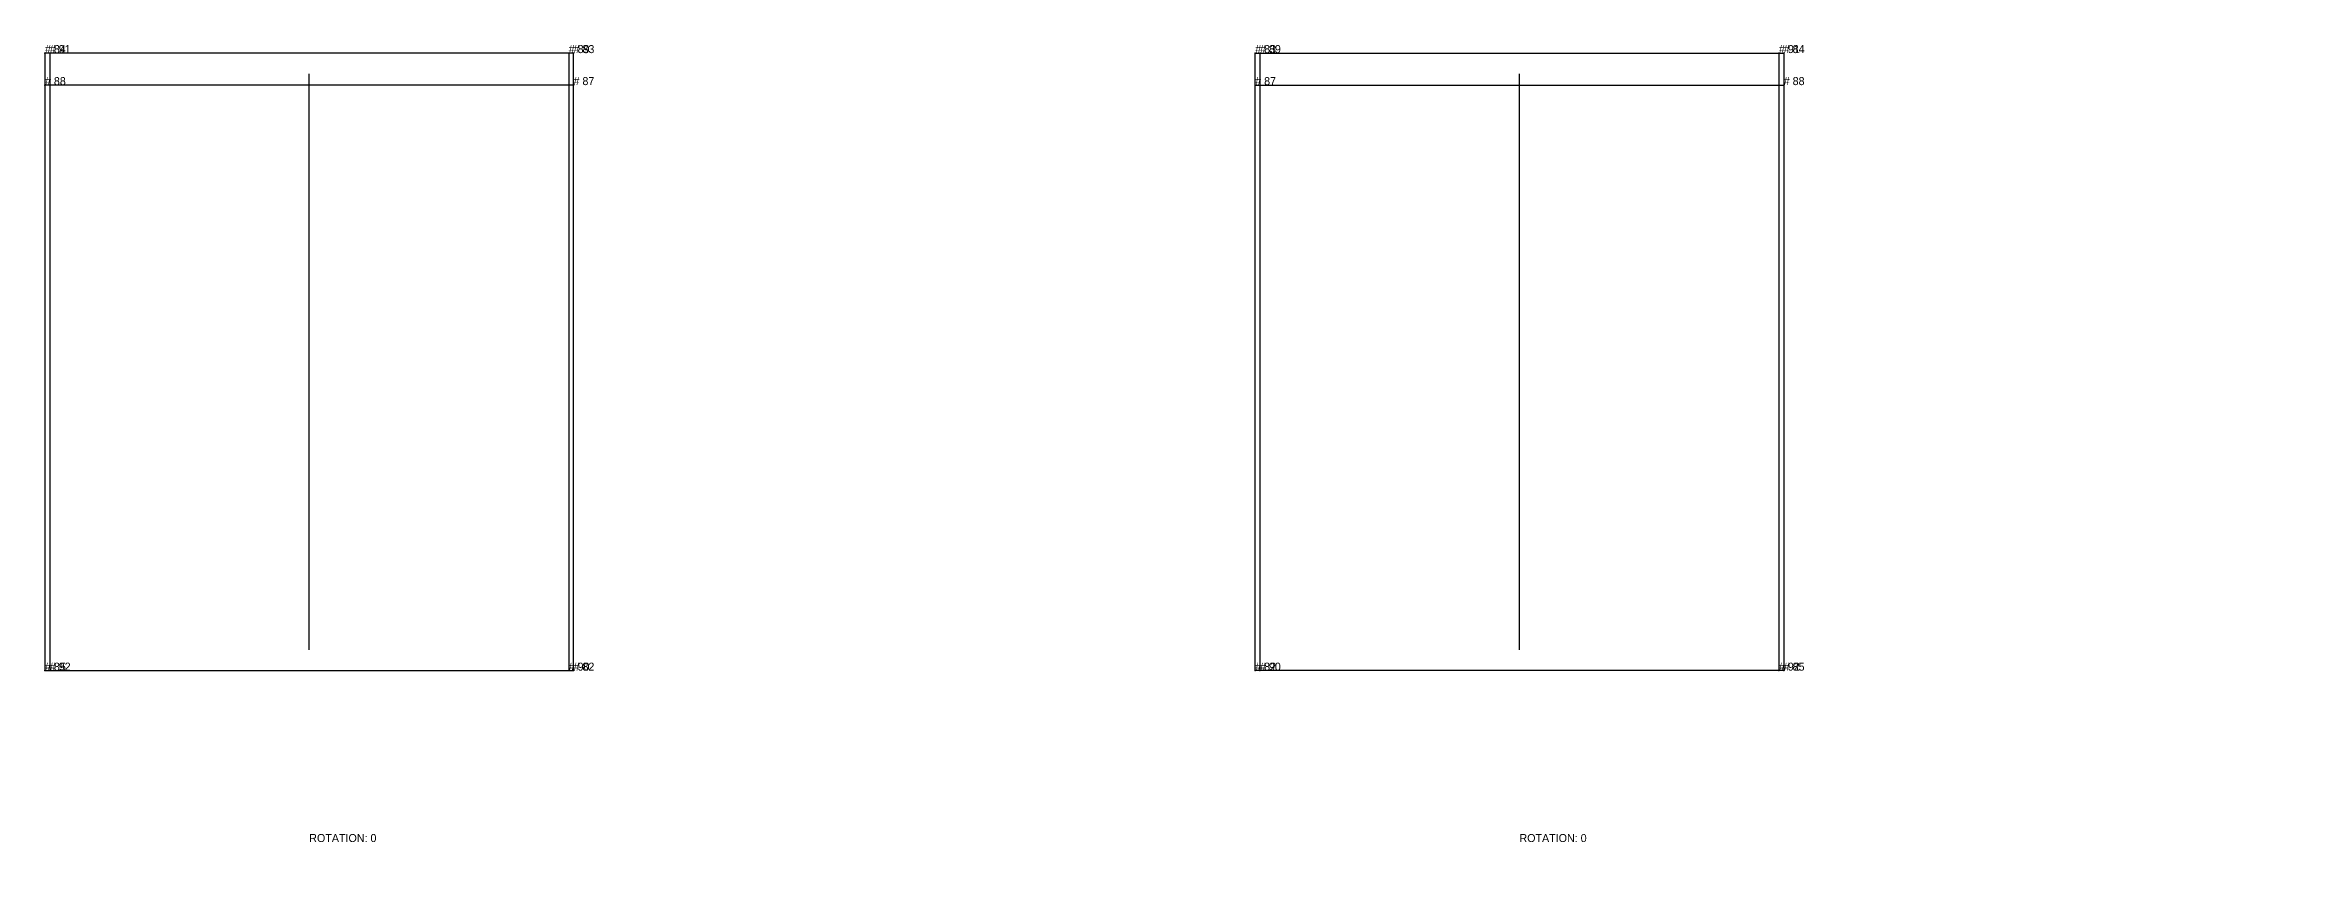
# Model space of a CAD drawing. Extents: x -86 to 151, y 0 to 193.
# Drawn here: x -31 to 39.3, y 47 to 72.6 of the extents above; entities that cross this region are included whole.
import ezdxf

# ---------------------------------------------------------------- set-up
doc = ezdxf.new("R2010")
doc.units = 0

# ---------------------------------------------------------------- blocks, each defined once
blk = doc.blocks.new('5_M')
at = {"layer": '1'}
blk.add_lwpolyline([(6.855502, 53.006863), (6.855502, 72.298843), (23.366241, 72.298843), (23.366241, 53.006863)], close=True, dxfattribs=at)
at = {"layer": '2'}
for p in [(6.855502, 72.298843), (6.855502, 72.298843), (7.005403, 72.298843), (7.005403, 72.298843), (23.216341, 72.298843), (23.216341, 72.298843), (23.366241, 72.298843), (23.366241, 72.298843), (6.855502, 71.298843), (6.855502, 71.298843), (23.366241, 71.298843), (23.366241, 71.298843), (6.855502, 53.006863), (6.855502, 53.006863), (7.005403, 53.006863), (7.005403, 53.006863), (23.216341, 53.006863), (23.216341, 53.006863), (23.366241, 53.006863), (23.366241, 53.006863)]:
    blk.add_point(p, dxfattribs=at)
at = {"layer": '7'}
blk.add_line((15.110872, 53.652855), (15.110872, 71.652855), dxfattribs=at)
at = {"layer": '8'}
for points in [[(7.005403, 72.298843), (7.005403, 53.006863)], [(23.216341, 72.298843), (23.216341, 53.006863)], [(6.855502, 71.298843), (23.366241, 71.298843)]]:
    blk.add_lwpolyline(points, dxfattribs=at)
at = {"layer": '84'}
blk.add_lwpolyline([(6.855502, 53.006863), (6.855502, 72.298843), (23.366241, 72.298843), (23.366241, 53.006863)], close=True, dxfattribs=at)
at = {"layer": '85'}
for points in [[(7.005403, 72.298843), (7.005403, 53.006863)], [(23.216341, 72.298843), (23.216341, 53.006863)], [(6.855502, 71.298843), (23.366241, 71.298843)]]:
    blk.add_lwpolyline(points, dxfattribs=at)
at = {"layer": '1'}
for s, p in [('# 83', (6.855502, 72.298843)), ('# 83', (6.855502, 72.298843)), ('# 89', (7.005403, 72.298843)), ('# 89', (7.005403, 72.298843)), ('# 91', (23.216341, 72.298843)), ('# 91', (23.216341, 72.298843)), ('# 84', (23.366241, 72.298843)), ('# 84', (23.366241, 72.298843)), ('# 87', (6.855502, 71.298843)), ('# 87', (6.855502, 71.298843)), ('# 88', (23.366241, 71.298843)), ('# 88', (23.366241, 71.298843)), ('# 82', (6.855502, 53.006863)), ('# 82', (6.855502, 53.006863)), ('# 90', (7.005403, 53.006863)), ('# 90', (7.005403, 53.006863)), ('# 92', (23.216341, 53.006863)), ('# 92', (23.216341, 53.006863)), ('# 85', (23.366241, 53.006863)), ('# 85', (23.366241, 53.006863)), ('ROTATION: 0', (15.110872, 47.652851))]:
    blk.add_text(s, height=0.25, dxfattribs=at).set_placement(p)
blk = doc.blocks.new('10_M')
at = {"layer": '1'}
blk.add_lwpolyline([(-14.439391, 53.006863), (-14.439391, 72.298843), (-30.95013, 72.298843), (-30.95013, 53.006863)], close=True, dxfattribs=at)
at = {"layer": '2'}
for p in [(-30.95013, 72.298843), (-30.95013, 72.298843), (-30.80023, 72.298843), (-30.80023, 72.298843), (-14.589292, 72.298843), (-14.589292, 72.298843), (-14.439391, 72.298843), (-14.439391, 72.298843), (-30.95013, 71.298843), (-30.95013, 71.298843), (-14.439391, 71.298843), (-14.439391, 71.298843), (-30.95013, 53.006863), (-30.95013, 53.006863), (-30.80023, 53.006863), (-30.80023, 53.006863), (-14.589292, 53.006863), (-14.589292, 53.006863), (-14.439391, 53.006863), (-14.439391, 53.006863)]:
    blk.add_point(p, dxfattribs=at)
at = {"layer": '7'}
blk.add_line((-22.694761, 53.652855), (-22.694761, 71.652855), dxfattribs=at)
at = {"layer": '8'}
for points in [[(-30.80023, 72.298843), (-30.80023, 53.006863)], [(-14.589292, 72.298843), (-14.589292, 53.006863)], [(-14.439391, 71.298843), (-30.95013, 71.298843)]]:
    blk.add_lwpolyline(points, dxfattribs=at)
at = {"layer": '84'}
blk.add_lwpolyline([(-14.439391, 53.006863), (-14.439391, 72.298843), (-30.95013, 72.298843), (-30.95013, 53.006863)], close=True, dxfattribs=at)
at = {"layer": '85'}
for points in [[(-30.80023, 72.298843), (-30.80023, 53.006863)], [(-14.589292, 72.298843), (-14.589292, 53.006863)], [(-14.439391, 71.298843), (-30.95013, 71.298843)]]:
    blk.add_lwpolyline(points, dxfattribs=at)
at = {"layer": '1'}
for s, p in [('# 84', (-30.95013, 72.298843)), ('# 84', (-30.95013, 72.298843)), ('# 91', (-30.80023, 72.298843)), ('# 91', (-30.80023, 72.298843)), ('# 89', (-14.589292, 72.298843)), ('# 89', (-14.589292, 72.298843)), ('# 83', (-14.439391, 72.298843)), ('# 83', (-14.439391, 72.298843)), ('# 88', (-30.95013, 71.298843)), ('# 88', (-30.95013, 71.298843)), ('# 87', (-14.439391, 71.298843)), ('# 87', (-14.439391, 71.298843)), ('# 85', (-30.95013, 53.006863)), ('# 85', (-30.95013, 53.006863)), ('# 92', (-30.80023, 53.006863)), ('# 92', (-30.80023, 53.006863)), ('# 90', (-14.589292, 53.006863)), ('# 90', (-14.589292, 53.006863)), ('# 82', (-14.439391, 53.006863)), ('# 82', (-14.439391, 53.006863)), ('ROTATION: 0', (-22.694761, 47.652851))]:
    blk.add_text(s, height=0.25, dxfattribs=at).set_placement(p)

msp = doc.modelspace()

# ---------------------------------------------------------------- block references
at = {"layer": '1'}
for name in ['10_M', '5_M']:
    msp.add_blockref(name, (0, 0), dxfattribs=at)

doc.saveas('drawing.dxf')
